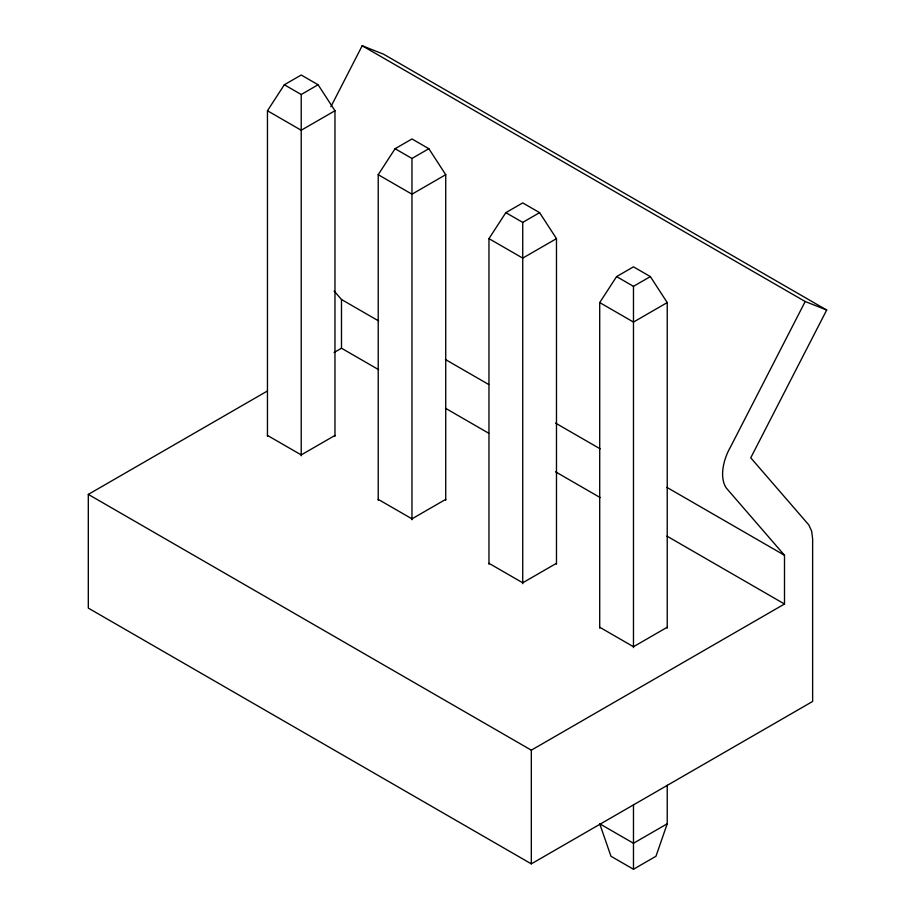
<?xml version="1.0" encoding="UTF-8"?>
<svg xmlns="http://www.w3.org/2000/svg" width="915" height="915" viewBox="0 0 915 915"><rect width="100%" height="100%" fill="white"/><g stroke="black" fill="none" stroke-linecap="round" stroke-linejoin="round"><path stroke-width="1.37" d="M667.229 823.774L655.975 856.257L633.477 869.25L610.968 856.257L599.714 823.774L633.477 843.264L667.229 823.774L667.229 785.219M330.887 106.723L362.191 45.75L383.682 54.248L826.691 310.025L750.746 457.82L808.86 524.97L811.674 531.18L812.634 539.038L812.634 701.45L531.318 863.863L88.309 608.098L88.309 494.397L267.386 391.014M826.691 310.025L805.2 301.515L730.845 446.337A39.78 22.966 -60 0 0 726.384 488.13L784.498 555.279L784.498 604.003L531.318 750.174L88.309 494.397M267.454 436.318L267.454 110.749L284.336 84.763L301.218 75.019L318.1 84.763L334.97 110.749L334.97 436.318M378.215 500.265L378.215 174.696L395.086 148.71L411.967 138.966L428.849 148.71L445.731 174.696L445.731 500.265M488.965 564.2L488.965 238.632L505.846 212.646L522.728 202.901L539.598 212.646L556.48 238.632L556.48 564.2M599.714 628.148L599.714 302.579L616.596 276.593L633.477 266.848L650.359 276.593L667.229 302.579L667.229 628.148M284.336 84.763L301.218 94.508L318.1 84.763M334.97 110.749L301.218 130.239L267.454 110.749M395.086 148.71L411.967 158.455L428.849 148.71M445.731 174.696L411.967 194.186L378.215 174.696M505.846 212.646L522.728 222.391L539.598 212.646M334.078 352.504L341.489 348.226L378.616 369.66M556.48 238.632L522.728 258.122L488.965 238.632M334.97 435.426L301.218 454.915L267.454 435.426M616.596 276.593L633.477 286.338L650.359 276.593M667.229 302.579L633.477 322.069L599.714 302.579M445.731 499.361L411.967 518.851L378.215 499.361M556.48 563.308L522.728 582.798L488.965 563.308M667.229 627.244L633.477 646.733L599.714 627.244M362.191 45.75L805.2 301.515M334.101 290.981L341.489 299.502L378.616 320.936M445.433 359.515L488.747 384.517M555.565 423.107L600.114 448.819M666.944 487.398L784.498 555.279M445.433 408.239L488.747 433.253M555.565 471.831L600.114 497.543M666.944 536.121L784.498 604.003M633.477 286.338L633.477 647.637M633.477 804.708L633.477 869.25M531.318 750.174L531.318 863.863M522.728 222.391L522.728 583.69M411.967 158.455L411.967 519.754M341.489 299.502L341.489 348.226M301.218 94.508L301.218 455.807"/></g></svg>
